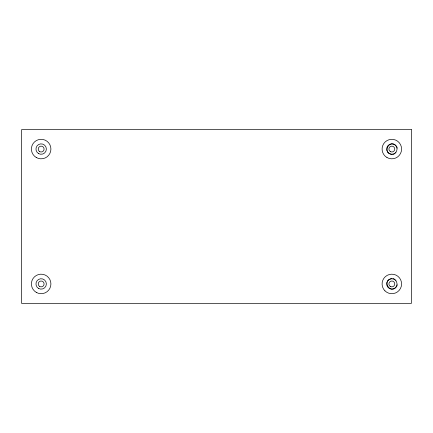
<?xml version="1.0" encoding="UTF-8"?>
<svg xmlns="http://www.w3.org/2000/svg" width="433" height="433" viewBox="0 0 433 433"><rect width="100%" height="100%" fill="white"/><g stroke="black" fill="none" stroke-linecap="round" stroke-linejoin="round"><path stroke-width="0.65" d="M397.288 284.827L397.077 285.574M396.877 286.056L396.628 286.511M396.336 286.938C389.933 294.489 381.803 280.405 391.54 278.635M396 152.714L395.632 153.076M394.788 153.683L394.328 153.921M393.846 154.11L392.579 154.364M391.8 154.364C381.776 152.984 389.738 138.36 396.336 146.035M392.834 278.635L393.846 278.868M394.328 279.058L394.788 279.29M395.632 279.897L396 280.259M396.628 146.462L396.877 146.917M397.077 147.399L397.288 148.146M411.35 129.554L21.65 129.554L21.65 303.446L411.35 303.446L411.35 129.554M389.24 153.569A5.201 5.201 0 0 0 397.045 149.06A5.201 5.201 0 0 0 389.24 144.557A5.201 5.201 0 0 0 389.24 153.569M386.961 157.509A9.753 9.753 0 0 0 401.597 149.06A9.753 9.753 0 0 0 386.961 140.617A9.753 9.753 0 0 0 386.961 157.509M389.24 288.443A5.201 5.201 0 0 0 397.045 283.94A5.201 5.201 0 0 0 389.24 279.431A5.201 5.201 0 0 0 389.24 288.443M384.942 290.835A9.753 9.753 0 0 0 401.261 286.462A9.753 9.753 0 0 0 389.316 274.517A9.753 9.753 0 0 0 384.942 290.835M38.559 288.443A5.201 5.201 0 0 0 46.363 283.94A5.201 5.201 0 0 0 38.559 279.431A5.201 5.201 0 0 0 38.559 288.443M36.28 292.383A9.753 9.753 0 0 0 50.915 283.94A9.753 9.753 0 0 0 36.28 275.491A9.753 9.753 0 0 0 36.28 292.383M38.559 153.569A5.201 5.201 0 0 0 46.363 149.06A5.201 5.201 0 0 0 38.559 144.557A5.201 5.201 0 0 0 38.559 153.569M36.28 157.509A9.753 9.753 0 0 0 50.915 149.06A9.753 9.753 0 0 0 36.28 140.617A9.753 9.753 0 0 0 36.28 157.509M390.377 151.599A2.928 2.928 0 0 0 394.766 149.06A2.928 2.928 0 0 0 390.377 146.527A2.928 2.928 0 0 0 390.377 151.599M390.377 286.473A2.928 2.928 0 0 0 394.766 283.94A2.928 2.928 0 0 0 390.377 281.401A2.928 2.928 0 0 0 390.377 286.473M39.695 151.599A2.928 2.928 0 0 0 44.085 149.06A2.928 2.928 0 0 0 39.695 146.527A2.928 2.928 0 0 0 39.695 151.599M39.695 286.473A2.928 2.928 0 0 0 44.085 283.94A2.928 2.928 0 0 0 39.695 281.401A2.928 2.928 0 0 0 39.695 286.473"/></g></svg>
